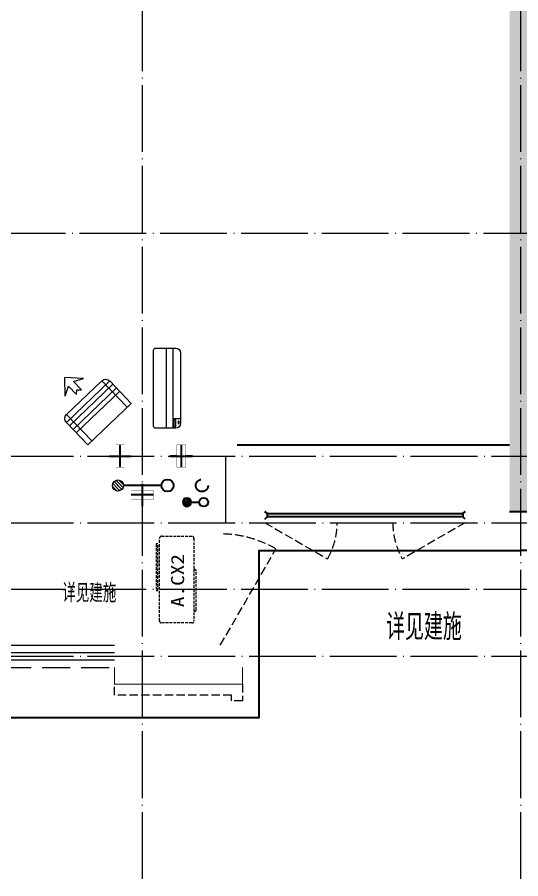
# Model space of a CAD drawing. Extents: x 27938 to 983267, y -209821 to 1628073.
# Drawn here: x 702292 to 706817, y 517240 to 524985 of the extents above; entities that cross this region are included whole.
import ezdxf

# ---------------------------------------------------------------- set-up
doc = ezdxf.new("R2010")
doc.units = 0
doc.header["$LTSCALE"] = 1000
doc.header["$MEASUREMENT"] = 0
doc.linetypes.add('DASH', pattern=[0.35, 0.25, -0.1])
doc.linetypes.add('DOTE', pattern=[2.42, 2, -0.2, 0.02, -0.2])
for name, color, linetype in [('$RECOVER_210609100354-0', 7, 'Continuous'), ('3-栏杆1', 135, 'Continuous'), ('3.5方案汇报，与郭总、侯月琴确定户型_t8$0$2020.03.04 -1安徽标准化洋房户型(UA）_t8_t8$0$看线', 154, 'Continuous'), ('EQUIP_地漏', 7, 'Continuous'), ('PUB_TEXT', 4, 'Continuous'), ('VPIPE-凝结', 150, 'Continuous'), ('VPIPE-废水', 31, 'Continuous'), ('VPIPE-雨水', 4, 'DASH'), ('保温', 6, 'Continuous'), ('机电标识类', 1, 'Continuous'), ('看线', 251, 'Continuous')]:
    doc.layers.add(name, color=color, linetype=linetype)
for name, color, linetype, lineweight in [('DOTE', 19, 'DOTE', 9), ('LVTRY', 1, 'Continuous', 13), ('WINDOW', 144, 'Continuous', 15), ('平面-栏杆', 135, 'Continuous', 15), ('平面-看线', 45, 'Continuous', 15), ('平面-空调室内机', 176, 'Continuous', 9), ('平面-空调预留孔', 173, 'Continuous', 15), ('空调', 76, 'Continuous', 13)]:
    doc.layers.add(name, color=color, linetype=linetype, lineweight=lineweight)
doc.styles.add('_TCH_AXIS', font='COMPLEX', dxfattribs={"bigfont": 'GBCBIG'})
doc.styles.add('黑体', font='')
doc.styles.get('黑体').set_extended_font_data('SimHei')

# ---------------------------------------------------------------- blocks, each defined once
blk = doc.blocks.new('GFDGDGRDGRDG')
at = {"layer": 'DOTE', "linetype": 'DOTE', "ltscale": 0.3}
for p, q in [((599993.7, 360558.3), (599993.7, 376108.3)), ((596593.7, 360558.3), (596593.7, 368758.3)), ((626393.7, 366358.3), (573593.7, 366358.3)), ((573593.7, 364358.3), (626393.7, 364358.3)), ((597343.7, 363758.3), (597343.7, 364358.3)), ((573593.7, 363758.3), (626393.7, 363758.3)), ((626393.7, 363158.3), (573593.7, 363158.3)), ((573593.7, 362558.3), (626393.7, 362558.3))]:
    blk.add_line(p, q, dxfattribs=at)
blk = doc.blocks.new('dongkong')
blk.add_wipeout([(-603756, 210771), (-603756, 210570.8), (-603836, 210570.8), (-603836, 210771)])
at = {"layer": '机电标识类', "color": 250, "linetype": 'DASH', "ltscale": 400}
for p, q in [((-603796, 210771), (-603796, 210570.8)), ((-603896, 210670.7), (-603696, 210670.7))]:
    blk.add_line(p, q, dxfattribs=at)
at = {"layer": '空调', "color": 6, "linetype": 'DASH', "const_width": 2}
blk.add_lwpolyline([(-603756, 210771), (-603756, 210570.8), (-603836, 210570.8), (-603836, 210771)], close=True, dxfattribs=at)
blk = doc.blocks.new('$lvtry$00000171')
for p, q in [((-74, 11), (-11, 74)), ((-70, -27), (27, 70)), ((-53, -53), (53, 53)), ((-27, -70), (70, 27)), ((11, -74), (74, -11))]:
    blk.add_line(p, q)
blk.add_circle((0, 0), 75)
blk.add_point((0, 0))
blk = doc.blocks.new('$TwtSys$00000141')
at = {"color": 1}
for p, q in [((-47.1, 3.8), (-5, 45.9)), ((-47.1, 3.8), (-5, 45.9)), ((-43.6, -17.5), (17.5, 43.6)), ((-43.6, -17.5), (17.5, 43.6)), ((-33.2, -33.2), (33.2, 33.2)), ((-33.2, -33.2), (33.2, 33.2)), ((-16.2, -43.5), (43.8, 16.4)), ((-16.2, -43.5), (43.8, 16.4)), ((5.7, -46.1), (46.1, -5.7)), ((5.7, -46.1), (46.1, -5.7))]:
    blk.add_line(p, q, dxfattribs=at)
blk.add_circle((0, 0), 47, dxfattribs=at)
blk.add_circle((0, 0), 47, dxfattribs=at)
blk = doc.blocks.new('A$C001338C2')
for p, q in [((845, 303.6), (55, 303.6)), ((109.1, 214.8), (109.1, 303.6)), ((0, 248.6), (0, 22)), ((900, 22), (900, 248.6)), ((22, 0), (878, 0))]:
    blk.add_line(p, q)
at = {"lineweight": 5}
for p, q in [((900, 214.8), (0, 214.8)), ((900, 143.2), (0, 143.2))]:
    blk.add_line(p, q, dxfattribs=at)
for points in [[(89.2, 226.4), (22.2, 226.4, -0.414214), (16.7, 231.9), (16.7, 243.1, -0.414214), (22.2, 248.6), (89.2, 248.6, -0.414214), (94.7, 243.1), (94.7, 231.9, -0.414214)], [(73.1, 275), (56.8, 275, -0.414214), (51.3, 280.5), (51.3, 283.4, -0.414214), (56.8, 288.9), (73.1, 288.9, -0.414214), (78.6, 283.4), (78.6, 280.5, -0.414214)]]:
    blk.add_lwpolyline(points, format="xyb", close=True)
for centre, radius, start, end in [((55, 248.6), 55, 90, 180), ((845, 248.6), 55, 360, 90), ((22, 22), 22, 180, 270), ((878, 22), 22, 270, 360)]:
    blk.add_arc(centre, radius, start, end)
blk = doc.blocks.new('ferre')
at = {"layer": '平面-空调预留孔', "linetype": 'DASH', "ltscale": 0.1}
for p, q in [((93392.7, 115403.5), (93392.7, 115393.5)), ((93765.6, 115393.5), (93765.6, 115403.5)), ((93402.7, 115383.5), (93755.6, 115383.5))]:
    blk.add_line(p, q, dxfattribs=at)
blk.add_lwpolyline([(94045.9, 115403.5), (93305.9, 115403.5, -0.414214), (93285.9, 115423.5), (93285.9, 115693.5, -0.414214), (93305.9, 115713.5), (94045.9, 115713.5, -0.414214), (94065.9, 115693.5), (94065.9, 115423.5, -0.414214)], format="xyb", close=True, dxfattribs=at)
blk.add_lwpolyline([(93996.7, 115742.6), (93576.8, 115742.6), (93576.8, 115727.5), (93996.7, 115727.5)], close=True, dxfattribs=at)
for centre, start, end in [((93402.7, 115393.5), 180, 270), ((93755.6, 115393.5), 270, 0)]:
    blk.add_arc(centre, 10, start, end, dxfattribs=at)
at = {"layer": '平面-空调预留孔', "color": 251, "linetype": 'DASH', "ltscale": 0.1, "true_color": 0x636466, "style": '黑体', "width": 1.2}
blk.add_text('A.CX2', height=117.05, dxfattribs=at).set_placement((93428.3, 115492.1))
blk = doc.blocks.new('fergve')
at = {"layer": '平面-空调预留孔', "linetype": 'DASH', "ltscale": 0.1}
blk.add_blockref('ferre', (25670, -60415.8), dxfattribs=at)
blk = doc.blocks.new('DSFDS')
at = {"layer": '3-栏杆1', "color": 5}
for p, q in [((490702.7, 517230.7), (490682.5, 517248.5)), ((490682.5, 517248.5), (490702.7, 517230.7)), ((490682.5, 517181.5), (490702.7, 517201.4)), ((492462.2, 517230.6), (490702.7, 517230.7)), ((490702.7, 517230.7), (490702.7, 517201.4)), ((490702.7, 517201.4), (492462.2, 517201.3)), ((492462.2, 517230.7), (492482.5, 517248.5)), ((492482.5, 517248.5), (492462.2, 517230.7)), ((492462.2, 517230.7), (492462.2, 517201.4)), ((492462.2, 517201.4), (492482.5, 517181.5)), ((492482.5, 517181.5), (492462.2, 517201.4))]:
    blk.add_line(p, q, dxfattribs=at)
blk = doc.blocks.new('dasdasf1sa2f31as32f')
for p, q in [((-116, 585.6), (43.3, 640.5)), ((82.7, 476.6), (43.3, 640.5)), ((-22.8, 585.5), (-116, 585.6)), ((-22.8, 585.5), (-73.4, 493.2)), ((32.4, 555.1), (-18.1, 462.9)), ((82.7, 476.6), (32.4, 555.1)), ((-473.5, 259.7), (-339.5, 504)), ((-269.8, 524.3), (-427.7, 236.5)), ((114.7, 208.4), (-359.1, 468.2)), ((134.6, 245.5), (-338.8, 505.1)), ((-269.8, 524.3), (113.7, 314)), ((-31.3, 504.4), (-73.4, 493.2)), ((-18.1, 462.9), (-31.3, 504.4)), ((72.3, 131.9), (-401.1, 391.6)), ((92.6, 168.8), (-380.9, 428.5)), ((113.7, 314), (-44.2, 26.2)), ((0, 0), (-473.5, 259.7)), ((134, 244.4), (0, 0))]:
    blk.add_line(p, q)
for centre, start, end in [((-294.5, 479.4), 61.25933, 151.25933), ((89, 269), 331.25933, 61.25933)]:
    blk.add_arc(centre, 51.3, start, end)
blk = doc.blocks.new('A$C04040EB5')
at = {"layer": '保温', "linetype": 'ByBlock', "ltscale": 10}
h = blk.add_hatch(dxfattribs=at)
h.set_pattern_fill('AR-HBONE', color=251, scale=55)
h.set_pattern_definition([(45, (-445516.58, -596848.81), (0, 47.4157523), [100.584, -33.528]), (135, (-445492.87, -596825.102), (3e-15, 47.4157523), [100.584, -33.528])])
edge = h.paths.add_edge_path()
edge.add_line((200, 5000), (200, 7500))
edge.add_line((200, 7500), (0, 7500))
edge.add_line((0, 7500), (0, 5000))
edge.add_line((0, 5000), (200, 5000))
h = blk.add_hatch(dxfattribs=at)
h.set_pattern_fill('AR-HBONE', color=251, scale=55)
h.set_pattern_definition([(45, (-445516.58, -596848.81), (0, 47.4157523), [100.584, -33.528]), (135, (-445492.87, -596825.102), (3e-15, 47.4157523), [100.584, -33.528])])
edge = h.paths.add_edge_path()
edge.add_line((900, 4800), (900, 5000))
edge.add_line((900, 5000), (-700, 5000))
edge.add_line((-700, 5000), (-700, 4800))
edge.add_line((-700, 4800), (900, 4800))
at = {"layer": '保温', "linetype": 'Continuous', "ltscale": 10}
h = blk.add_hatch(dxfattribs=at)
h.set_pattern_fill('HEX', color=251, scale=10, angle=90, style=0)
h.set_pattern_definition([(90, (-503782.47, -516048.461), (-16.49778, 1e-15), [9.525, -19.05]), (210, (-503782.47, -516048.461), (8.24889, -14.2874966), [9.525, -19.05]), (150, (-503782.47, -516038.936), (-8.24889, -14.2874966), [9.525, -19.05])])
edge = h.paths.add_edge_path()
edge.add_line((200, 4800), (0, 4800))
edge.add_line((0, 4800), (0.1, 0))
edge.add_line((0.1, 0), (200.1, 0))
edge.add_line((200.1, 0), (200, 4800))
at = {"layer": '保温', "color": 251, "linetype": 'ByBlock', "ltscale": 10}
for p, q in [((0, 7500), (200, 7500)), ((0, 4800), (200, 4800)), ((0, 0), (200, 0))]:
    blk.add_line(p, q, dxfattribs=at)

msp = doc.modelspace()

# ---------------------------------------------------------------- linework, layer by layer
at = {"layer": '$RECOVER_210609100354-0', "color": 30, "const_width": 8}
msp.add_lwpolyline([(704316.6, 519140.4), (704316.6, 518990.4), (703166.6, 518990.4), (703166.6, 519140.4)], dxfattribs=at)
at = {"layer": '3.5方案汇报，与郭总、侯月琴确定户型_t8$0$2020.03.04 -1安徽标准化洋房户型(UA）_t8_t8$0$看线', "ltscale": 10}
msp.add_lwpolyline([(704266.6, 521140.4), (706716.6, 521140.4)], dxfattribs=at)
at = {"layer": 'VPIPE-凝结', "ltscale": 0.1}
msp.add_lwpolyline([(703854.2, 520625.4), (703926.6, 520625.4)], dxfattribs=at)
msp.add_circle((703966.6, 520625.4), 40, dxfattribs=at)
at = {"layer": 'VPIPE-废水'}
msp.add_circle((703641.6, 520775.4), 55, dxfattribs=at)
at = {"layer": 'VPIPE-雨水'}
msp.add_circle((703951.6, 520775.4), 55, dxfattribs=at)
at = {"layer": 'WINDOW', "color": 250, "linetype": 'DASH', "ltscale": 0.3}
for points in [[(704516.6, 520440.4), (705079.7, 520115.8, 0.131485), (705166.6, 520440.4)], [(706316.6, 520440.4), (705753.4, 520115.8, -0.131485), (705666.6, 520440.4)], [(704116.6, 519340.4), (704616.6, 520206.5, 0.131652), (704116.6, 520340.4)]]:
    msp.add_lwpolyline(points, format="xyb", dxfattribs=at)
at = {"layer": '平面-栏杆'}
for points in [[(698666.6, 519273.8), (703166.6, 519273.8)], [(698666.6, 519207.1), (703166.6, 519207.1)]]:
    msp.add_lwpolyline(points, dxfattribs=at)
at = {"layer": '平面-看线'}
msp.add_lwpolyline([(698666.6, 519340.4), (703166.6, 519340.4)], dxfattribs=at)
at = {"layer": '平面-看线', "linetype": 'DASH'}
msp.add_lwpolyline([(698666.6, 519140.4), (703166.6, 519140.4)], dxfattribs=at)
at = {"layer": '平面-看线', "linetype": 'DASH', "ltscale": 0.3}
msp.add_lwpolyline([(704316.6, 518990.4), (704316.6, 518840.4), (704216.6, 518840.4), (704216.6, 518890.4), (703166.6, 518890.4), (703166.6, 518990.4)], dxfattribs=at)
at = {"layer": '看线', "color": 201}
for points in [[(684766.6, 520190.4), (684766.6, 518690.4), (704466.6, 518690.4), (704466.6, 520190.4), (706816.6, 520190.4)], [(728866.6, 520190.4), (728866.6, 518690.4), (709166.6, 518690.4), (709166.6, 520190.4), (706816.6, 520190.4)]]:
    msp.add_lwpolyline(points, dxfattribs=at)

# ---------------------------------------------------------------- block references
msp.add_blockref('A$C04040EB5', (706716.6, 520540.4))
at = {"rotation": 90}
msp.add_blockref('fergve', (758867.7, 400583.7), dxfattribs=at)
at = {"layer": '3-栏杆1', "color": 5, "xscale": -1}
msp.add_blockref('DSFDS', (1196999, 3292), dxfattribs=at)
at = {"layer": '3.5方案汇报，与郭总、侯月琴确定户型_t8$0$2020.03.04 -1安徽标准化洋房户型(UA）_t8_t8$0$看线', "ltscale": 10}
msp.add_blockref('GFDGDGRDGRDG', (106822.9, 156682.1), dxfattribs=at)
at = {"layer": 'EQUIP_地漏', "xscale": 0.8, "yscale": -0.8, "zscale": 0.8, "rotation": 180}
msp.add_blockref('$TwtSys$00000141', (703816.6, 520625.4), dxfattribs=at)
at = {"layer": 'LVTRY', "xscale": 0.6666666667107825, "yscale": 0.6666666667107825, "rotation": 269.9999999939778}
msp.add_blockref('$lvtry$00000171', (703196.6, 520775.4), dxfattribs=at)
at = {"layer": '平面-空调预留孔', "xscale": -0.800000000046565, "yscale": 0.800000000046565, "zscale": 0.800000000046565, "rotation": 269.9999997665698}
msp.add_blockref('A$C001338C2', (703516.7, 521290.4), dxfattribs=at)

# ---------------------------------------------------------------- texts
at = {"layer": 'PUB_TEXT', "style": '_TCH_AXIS'}
for height, p in [(168.79, (702696.3, 519725.1)), (236.31, (705606.2, 519385.1))]:
    msp.add_text('详见建施', height=height, dxfattribs=at).set_placement(p)

# ---------------------------------------------------------------- next in the draw order: block references
at = {"layer": '平面-空调室内机', "ltscale": 0.3, "xscale": -1}
for p, rotation in [((1307012.6, 731711.3), 180), ((492745.9, 1124486.5), 270)]:
    msp.add_blockref('dongkong', p, dxfattribs=dict(at, rotation=rotation))
at = {"layer": '平面-空调室内机', "ltscale": 0.3, "rotation": 180}
msp.add_blockref('dongkong', (99970.6, 731711.3), dxfattribs=at)

# ---------------------------------------------------------------- next in the draw order: linework, layer by layer
at = {"layer": 'VPIPE-凝结', "ltscale": 0.1}
msp.add_line((703586.6, 520775.4), (703246.6, 520775.4), dxfattribs=at)

# ---------------------------------------------------------------- next in the draw order: block references
at = {"layer": '平面-空调室内机', "ltscale": 0.3, "xscale": -1, "rotation": 180}
msp.add_blockref('dongkong', (1307562.7, 731711.3), dxfattribs=at)
at = {"layer": '平面-空调预留孔', "xscale": -1, "rotation": 15.00000000331026}
msp.add_blockref('dasdasf1sa2f31as32f', (702926.4, 521140.4), dxfattribs=at)

doc.saveas('drawing.dxf')
